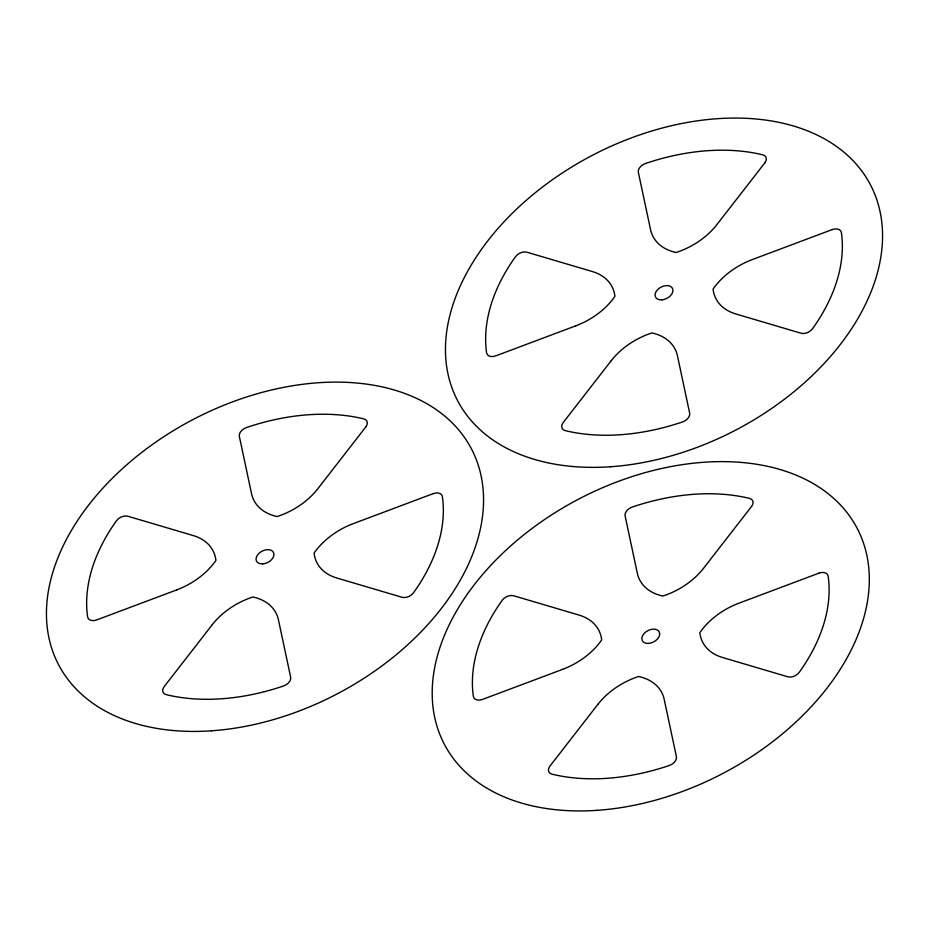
<?xml version="1.0" encoding="UTF-8"?>
<svg xmlns="http://www.w3.org/2000/svg" width="929" height="929" viewBox="0 0 929 929"><rect width="100%" height="100%" fill="white"/><g stroke="black" fill="none" stroke-linecap="round" stroke-linejoin="round"><path stroke-width="1.39" d="M212.195 624.776L164.224 686.543A8.57 5.702 -27.6 0 0 166.256 694.671A190.085 126.449 -27.6 0 0 283.554 685.985A8.57 5.702 -27.6 0 0 290.661 677.183L278.445 619.875A59.99 39.901 -27.6 0 0 252.92 596.987A59.99 39.901 -27.6 0 0 212.195 624.776M365.771 426.992L317.811 488.759A59.99 39.901 -27.6 0 1 277.074 516.547A59.99 39.901 -27.6 0 1 251.55 493.671L239.334 436.363A8.57 5.702 -27.6 0 1 246.452 427.549A190.085 126.449 -27.6 0 1 363.738 418.863A8.57 5.702 -27.6 0 1 365.771 426.992M611.189 360.731L563.229 422.498A8.57 5.702 -27.6 0 0 565.262 430.626A190.085 126.449 -27.6 0 0 682.548 421.94A8.57 5.702 -27.6 0 0 689.666 413.138L677.45 355.819A59.99 39.901 -27.6 0 0 651.926 332.942A59.99 39.901 -27.6 0 0 611.189 360.731M764.776 162.947L716.805 224.713A59.99 39.901 -27.6 0 1 676.08 252.502A59.99 39.901 -27.6 0 1 650.555 229.626L638.339 172.306A8.57 5.702 -27.6 0 1 645.446 163.504A190.085 126.449 -27.6 0 1 762.744 154.818A8.57 5.702 -27.6 0 1 764.776 162.947M597.939 704.287L549.98 766.053A8.57 5.702 -27.6 0 0 552.012 774.182A190.085 126.449 -27.6 0 0 669.31 765.496A8.57 5.702 -27.6 0 0 676.417 756.694L664.2 699.374A59.99 39.901 -27.6 0 0 638.676 676.498A59.99 39.901 -27.6 0 0 597.939 704.287M751.526 506.502L703.567 568.269A59.99 39.901 -27.6 0 1 662.83 596.058A59.99 39.901 -27.6 0 1 637.306 573.181L625.089 515.862A8.57 5.702 -27.6 0 1 632.196 507.06A190.085 126.449 -27.6 0 1 749.494 498.374A8.57 5.702 -27.6 0 1 751.526 506.502M575.875 325.8L495.819 355.842A8.57 5.702 -27.6 0 1 486.61 352.857A190.085 126.449 -27.6 0 1 515.479 256.718A8.57 5.702 -27.6 0 1 526.94 252.212L592.179 271.489A59.99 39.901 -27.6 0 1 614.928 296.351A59.99 39.901 -27.6 0 1 575.875 325.8M832.175 229.602L752.13 259.644A59.99 39.901 -27.6 0 0 713.077 289.082A59.99 39.901 -27.6 0 0 735.826 313.956L801.065 333.232A8.57 5.702 -27.6 0 0 812.527 328.727A190.085 126.449 -27.6 0 0 841.384 232.587A8.57 5.702 -27.6 0 0 832.175 229.602M176.87 589.845L96.825 619.887A8.57 5.702 -27.6 0 1 87.616 616.902A190.085 126.449 -27.6 0 1 116.473 520.763A8.57 5.702 -27.6 0 1 127.935 516.257L193.174 535.545A59.99 39.901 -27.6 0 1 215.923 560.408A59.99 39.901 -27.6 0 1 176.87 589.845M433.181 493.647L353.125 523.689A59.99 39.901 -27.6 0 0 314.072 553.138A59.99 39.901 -27.6 0 0 336.821 578.001L402.06 597.277A8.57 5.702 -27.6 0 0 413.521 592.772A190.085 126.449 -27.6 0 0 442.39 496.632A8.57 5.702 -27.6 0 0 433.181 493.647M562.626 669.356L482.581 699.398A8.57 5.702 -27.6 0 1 473.36 696.413A190.085 126.449 -27.6 0 1 502.229 600.273A8.57 5.702 -27.6 0 1 513.691 595.768L578.93 615.044A59.99 39.901 -27.6 0 1 601.678 639.918A59.99 39.901 -27.6 0 1 562.626 669.356M818.925 573.158L738.88 603.2A59.99 39.901 -27.6 0 0 699.827 632.649A59.99 39.901 -27.6 0 0 722.576 657.511L787.815 676.788A8.57 5.702 -27.6 0 0 799.277 672.282A190.085 126.449 -27.6 0 0 828.145 576.143A8.57 5.702 -27.6 0 0 818.925 573.158M610.516 466.753A232.935 154.957 -27.6 0 0 874.27 192.988A232.935 154.957 -27.6 0 0 507.222 218.42A232.935 154.957 -27.6 0 0 610.516 466.753M661.971 299.835A9.534 6.34 -27.6 0 0 672.561 288.536A9.534 6.34 -27.6 0 0 657.477 289.802A9.534 6.34 -27.6 0 0 661.971 299.835M211.51 730.809A232.935 154.957 -27.6 0 0 475.265 457.045A232.935 154.957 -27.6 0 0 108.217 482.465A232.935 154.957 -27.6 0 0 211.51 730.809M262.965 563.88A9.534 6.34 -27.6 0 0 273.556 552.581A9.534 6.34 -27.6 0 0 258.471 553.847A9.534 6.34 -27.6 0 0 262.965 563.88M648.721 643.391A9.534 6.34 -27.6 0 0 659.311 632.092A9.534 6.34 -27.6 0 0 644.227 633.357A9.534 6.34 -27.6 0 0 648.721 643.391M597.266 810.32A232.935 154.957 -27.6 0 0 861.02 536.544A232.935 154.957 -27.6 0 0 493.973 561.975A232.935 154.957 -27.6 0 0 597.266 810.32"/></g></svg>
